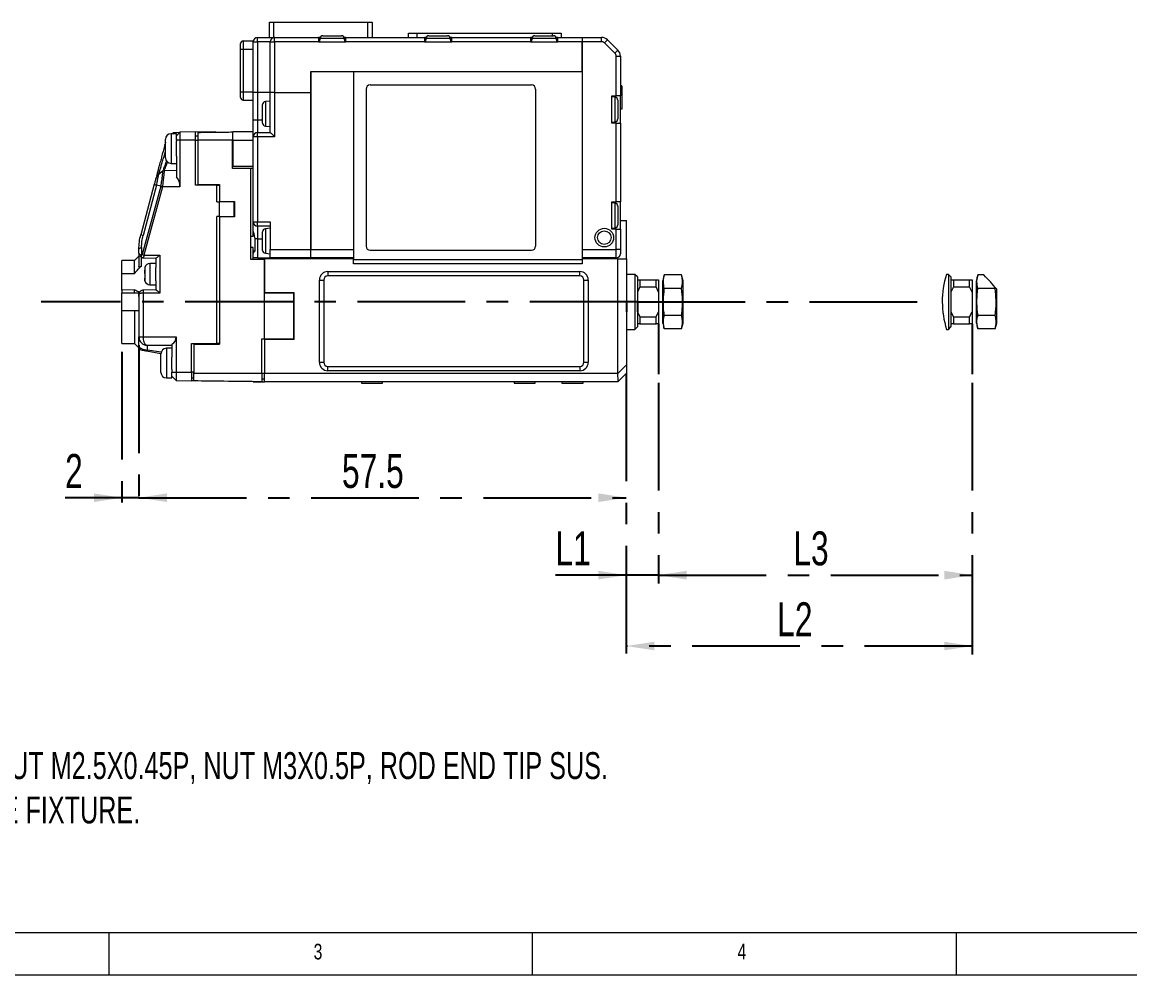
# Model space of a CAD drawing. Header units: millimetres. Extents: x 5 to 415, y 5 to 292.
# Drawn here: x 99.8 to 230.4, y 5 to 117.3 of the extents above; entities that cross this region are included whole.
import ezdxf

# ---------------------------------------------------------------- set-up
doc = ezdxf.new("R2010")
doc.units = ezdxf.units.MM
doc.linetypes.add('CENTERX2', pattern=[20.32, 12.7, -2.54, 2.54, -2.54])
doc.layers.add('CENTER_LINE', color=7, linetype='CENTERX2')
doc.layers.add('DIMENSION', color=7, linetype='Continuous')
doc.styles.add('SLDTEXTSTYLE0', font='TXT', dxfattribs={"width": 0.7})
doc.styles.add('SLDTEXTSTYLE1', font='TXT', dxfattribs={"width": 0.75})
doc.dimstyles.new('SLDDIMSTYLE0', dxfattribs={"dimtxt": 4, "dimasz": 3.302, "dimexe": 0, "dimexo": 0.0625, "dimgap": 1, "dimtad": 1, "dimrnd": 1e-09, "dimzin": 12, "dimdsep": 46, "dimtxsty": 'SLDTEXTSTYLE0', "dimsah": 1, "dimcen": 0.09, "dimadec": 0, "dimazin": 3, "dimtfac": 1, "dimtofl": 0, "dimtmove": 0, "dimatfit": 3, "dimfxl": 1, "dimfrac": 2, "dimtolj": 1, "dimtzin": 12, "dimarcsym": 0})
doc.dimstyles.new('SLDDIMSTYLE2', dxfattribs={"dimtxt": 4, "dimasz": 3.302, "dimexe": 0, "dimexo": 0.0625, "dimgap": 1, "dimtad": 1, "dimrnd": 1e-09, "dimzin": 12, "dimdsep": 46, "dimtxsty": 'SLDTEXTSTYLE0', "dimsah": 1, "dimcen": 0.09, "dimadec": 0, "dimazin": 3, "dimtfac": 1, "dimtmove": 0, "dimatfit": 0, "dimfxl": 1, "dimfrac": 2, "dimtolj": 1, "dimtzin": 12, "dimarcsym": 0})

# ---------------------------------------------------------------- blocks, each defined once
blk = doc.blocks.new('SW_NOTE_0_1')
at = {"layer": 'CENTER_LINE', "color": 0, "char_height": 3.175, "attachment_point": 1, "style": 'SLDTEXTSTYLE0'}
for s, insert in [('NOTE#2:', (0, 4.09)), ('1. ACCESSORY PART : SCREW M2.5X0.45P, HINGE, NUT M2.5X0.45P, NUT M3X0.5P, ROD END TIP SUS.', (0, -1.14)), ('2. ACCESSORY IS THE PARTS TO CONNECTE TO THE FIXTURE.', (0, -6.37)), ('3. UNSPECIFIED TOLERANCES ARE +/-0.2MM.', (0, -11.61))]:
    blk.add_mtext(s, dxfattribs=dict(at, insert=insert))
blk = doc.blocks.new('_D_22')
at = {"layer": 'CENTER_LINE'}
for p, q in [((174.85, 74.8), (174.85, 51.12)), ((211.85, 74.8), (211.85, 51.12)), ((174.85, 52.12), (211.85, 52.12))]:
    blk.add_line(p, q, dxfattribs=at)
for points in [[(174.85, 52.12), (178.16, 51.61), (178.16, 52.63)], [(211.85, 52.12), (208.55, 52.63), (208.55, 51.61)]]:
    blk.add_solid(points, dxfattribs=at)
at = {"layer": 'CENTER_LINE', "insert": (190.75, 57.28), "char_height": 4, "attachment_point": 1, "style": 'SLDTEXTSTYLE0'}
blk.add_mtext('L3', dxfattribs=at)
blk = doc.blocks.new('_D_23')
at = {"layer": 'CENTER_LINE'}
for p, q in [((171.05, 75.9), (171.05, 51.12)), ((174.85, 74.8), (174.85, 51.12)), ((171.05, 52.12), (162.69, 52.12)), ((174.85, 52.12), (171.05, 52.12)), ((174.85, 52.12), (181.2, 52.12))]:
    blk.add_line(p, q, dxfattribs=at)
for points in [[(171.05, 52.12), (167.75, 52.63), (167.75, 51.61)], [(174.85, 52.12), (178.16, 51.61), (178.16, 52.63)]]:
    blk.add_solid(points, dxfattribs=at)
at = {"layer": 'CENTER_LINE', "insert": (162.69, 57.28), "char_height": 4, "attachment_point": 1, "style": 'SLDTEXTSTYLE0'}
blk.add_mtext('L1', dxfattribs=at)
blk = doc.blocks.new('_D_24')
at = {"layer": 'CENTER_LINE'}
for p, q in [((171.05, 75.9), (171.05, 42.76)), ((211.85, 74.8), (211.85, 42.76)), ((211.85, 43.76), (171.05, 43.76))]:
    blk.add_line(p, q, dxfattribs=at)
for points in [[(171.05, 43.76), (174.36, 43.26), (174.36, 44.27)], [(211.85, 43.76), (208.55, 44.27), (208.55, 43.26)]]:
    blk.add_solid(points, dxfattribs=at)
at = {"layer": 'CENTER_LINE', "insert": (188.85, 48.92), "char_height": 4, "attachment_point": 1, "style": 'SLDTEXTSTYLE0'}
blk.add_mtext('L2', dxfattribs=at)
blk = doc.blocks.new('_D_25')
at = {"layer": 'CENTER_LINE'}
for p, q in [((111.55, 78.45), (111.55, 60.25)), ((113.55, 79.22), (113.55, 60.25)), ((111.55, 61.25), (104.85, 61.25)), ((113.55, 61.25), (111.55, 61.25)), ((113.55, 61.25), (119.9, 61.25))]:
    blk.add_line(p, q, dxfattribs=at)
for points in [[(111.55, 61.25), (108.25, 61.76), (108.25, 60.74)], [(113.55, 61.25), (116.86, 60.74), (116.86, 61.76)]]:
    blk.add_solid(points, dxfattribs=at)
at = {"layer": 'CENTER_LINE', "insert": (104.85, 66.4), "char_height": 4, "attachment_point": 1, "style": 'SLDTEXTSTYLE0'}
blk.add_mtext('2', dxfattribs=at)
blk = doc.blocks.new('_D_26')
at = {"layer": 'CENTER_LINE'}
for p, q in [((113.55, 79.22), (113.55, 60.25)), ((171.05, 75.9), (171.05, 60.25)), ((113.55, 61.25), (171.05, 61.25))]:
    blk.add_line(p, q, dxfattribs=at)
for points in [[(113.55, 61.25), (116.86, 60.74), (116.86, 61.76)], [(171.05, 61.25), (167.75, 61.76), (167.75, 60.74)]]:
    blk.add_solid(points, dxfattribs=at)
at = {"layer": 'CENTER_LINE', "insert": (137.51, 66.4), "char_height": 4, "attachment_point": 1, "style": 'SLDTEXTSTYLE0'}
blk.add_mtext('57.5', dxfattribs=at)

msp = doc.modelspace()

# ---------------------------------------------------------------- linework, layer by layer
at = {"color": 7, "linetype": 'Continuous', "lineweight": 18}
for p, q in [((128.954, 115.515), (128.954, 117.315)), ((128.954, 117.315), (129.454, 117.315)), ((129.454, 117.315), (129.454, 115.515)), ((129.454, 117.315), (140.554, 117.315)), ((140.554, 115.515), (140.554, 117.315)), ((140.554, 117.315), (141.054, 117.315)), ((141.054, 117.315), (141.054, 115.515)), ((125.854, 115.115), (125.854, 114.115)), ((125.854, 115.115), (127.054, 115.115)), ((127.054, 115.015), (127.054, 115.115)), ((127.054, 115.015), (127.554, 115.015)), ((127.054, 109.015), (127.054, 115.015)), ((127.554, 115.015), (127.554, 115.515)), ((127.554, 115.515), (129.554, 115.515)), ((129.054, 115.015), (127.554, 115.015)), ((127.554, 115.015), (127.554, 109.015)), ((129.054, 115.015), (129.554, 115.015)), ((129.054, 109.015), (129.054, 115.015)), ((129.554, 115.015), (129.554, 115.515)), ((129.554, 115.515), (134.754, 115.515)), ((129.554, 115.015), (129.554, 109.015)), ((134.754, 115.015), (129.554, 115.015)), ((134.754, 115.515), (134.754, 115.015)), ((134.937, 115.515), (134.754, 115.515)), ((134.754, 115.015), (137.954, 115.015)), ((134.904, 115.395), (134.871, 115.015)), ((135.253, 115.715), (136.956, 115.715)), ((136.956, 115.715), (137.454, 115.715)), ((137.954, 115.515), (137.77, 115.515)), ((137.836, 115.015), (137.803, 115.395)), ((137.954, 115.015), (137.954, 115.515)), ((137.954, 115.515), (147.254, 115.515)), ((147.254, 115.015), (137.954, 115.015)), ((145.354, 115.515), (145.354, 116.015)), ((145.354, 116.015), (146.354, 116.015)), ((146.354, 116.015), (146.354, 115.515)), ((146.354, 116.015), (162.354, 116.015)), ((147.254, 115.515), (147.254, 115.015)), ((147.437, 115.515), (147.254, 115.515)), ((147.254, 115.015), (150.454, 115.015)), ((147.404, 115.395), (147.371, 115.015)), ((147.753, 115.715), (149.456, 115.715)), ((149.456, 115.715), (149.954, 115.715)), ((150.454, 115.515), (150.27, 115.515)), ((150.336, 115.015), (150.303, 115.395)), ((150.454, 115.015), (150.454, 115.515)), ((150.454, 115.515), (159.754, 115.515)), ((159.754, 115.015), (150.454, 115.015)), ((159.754, 115.515), (159.754, 115.015)), ((159.937, 115.515), (159.754, 115.515)), ((159.754, 115.015), (162.954, 115.015)), ((159.904, 115.395), (159.871, 115.015)), ((160.253, 115.715), (161.956, 115.715)), ((161.956, 115.715), (162.454, 115.715)), ((162.354, 116.015), (163.354, 116.015)), ((162.954, 115.515), (162.77, 115.515)), ((162.836, 115.015), (162.803, 115.395)), ((162.954, 115.015), (162.954, 115.515)), ((162.954, 115.515), (165.854, 115.515)), ((165.854, 115.015), (162.954, 115.015)), ((163.354, 116.015), (163.354, 115.515)), ((165.854, 115.515), (165.854, 115.015)), ((165.854, 115.515), (168.139, 115.515)), ((165.854, 111.515), (165.854, 115.015)), ((165.854, 115.015), (165.854, 90.515)), ((168.139, 115.015), (165.854, 115.015)), ((168.139, 115.015), (168.139, 115.515)), ((168.493, 114.868), (168.847, 115.222)), ((168.847, 115.222), (168.811, 115.258)), ((168.847, 115.222), (170.061, 114.008)), ((125.554, 114.115), (125.554, 114.815)), ((125.554, 114.115), (125.854, 114.115)), ((125.554, 109.115), (125.554, 114.115)), ((125.854, 114.115), (127.054, 114.115)), ((125.854, 114.115), (125.854, 109.115)), ((169.707, 113.654), (168.493, 114.868)), ((169.707, 113.654), (170.061, 114.008)), ((169.854, 108.615), (169.854, 113.301)), ((169.854, 113.301), (170.354, 113.301)), ((170.354, 113.301), (170.354, 108.615)), ((133.854, 111.515), (165.854, 111.515)), ((133.854, 109.015), (133.854, 111.515)), ((133.854, 111.515), (138.854, 111.515)), ((133.854, 111.515), (133.854, 90.515)), ((138.854, 111.515), (138.854, 90.515)), ((138.854, 111.515), (138.854, 89.315)), ((138.854, 111.515), (165.854, 111.515)), ((165.854, 111.515), (165.854, 89.315)), ((140.854, 109.915), (159.854, 109.915)), ((170.504, 109.815), (170.354, 109.815)), ((170.504, 109.815), (170.504, 107.065)), ((125.554, 109.115), (125.854, 109.115)), ((125.554, 108.415), (125.554, 109.115)), ((125.854, 109.115), (127.054, 109.115)), ((125.854, 109.115), (125.854, 108.115)), ((127.554, 109.015), (127.054, 109.015)), ((127.054, 105.815), (127.054, 109.015)), ((129.054, 109.015), (127.554, 109.015)), ((127.554, 109.015), (127.554, 105.815)), ((129.554, 109.015), (129.054, 109.015)), ((129.054, 104.315), (129.054, 109.015)), ((129.554, 109.015), (133.854, 109.015)), ((129.554, 109.015), (129.554, 103.815)), ((133.854, 90.515), (133.854, 109.015)), ((140.354, 109.415), (140.354, 90.915)), ((160.354, 109.415), (160.354, 90.915)), ((169.354, 108.615), (169.854, 108.615)), ((169.354, 105.415), (169.354, 108.615)), ((169.734, 108.464), (169.354, 108.497)), ((170.354, 108.615), (169.854, 108.615)), ((170.354, 105.415), (170.354, 108.615)), ((125.854, 108.115), (127.054, 108.115)), ((128.154, 107.09), (128.154, 107.615)), ((129.054, 108.015), (128.473, 107.964)), ((170.054, 108.115), (170.054, 106.593)), ((128.154, 105.414), (128.154, 107.09)), ((170.054, 106.593), (170.054, 105.914)), ((170.504, 107.065), (170.354, 107.065)), ((127.054, 105.815), (127.554, 105.815)), ((127.054, 103.815), (127.054, 105.815)), ((127.554, 105.815), (127.554, 104.315)), ((128.473, 105.066), (129.054, 105.015)), ((169.354, 105.532), (169.734, 105.566)), ((169.854, 105.415), (169.354, 105.415)), ((169.854, 96.115), (169.854, 105.415)), ((169.854, 105.415), (170.354, 105.415)), ((170.354, 105.415), (170.354, 96.115)), ((116.704, 101.317), (116.704, 103.517)), ((118.004, 104.167), (117.354, 104.167)), ((117.603, 104.263), (117.479, 104.167)), ((117.479, 104.167), (117.604, 104.263)), ((117.603, 104.262), (117.479, 104.167)), ((117.781, 104.325), (118.404, 104.336)), ((118.404, 104.336), (118.004, 103.929)), ((118.004, 103.942), (118.004, 104.167)), ((118.004, 103.417), (118.004, 103.929)), ((118.404, 103.417), (118.004, 103.417)), ((118.004, 103.417), (118.004, 103.298)), ((118.004, 101.535), (118.004, 103.298)), ((120.254, 104.368), (118.404, 104.336)), ((118.404, 104.336), (118.404, 103.417)), ((118.404, 103.417), (118.404, 97.917)), ((120.254, 103.417), (118.404, 103.417)), ((120.254, 104.368), (122.554, 104.408)), ((120.254, 103.417), (120.254, 104.368)), ((120.554, 103.873), (120.254, 103.873)), ((120.254, 98.115), (120.254, 103.417)), ((120.254, 103.417), (120.554, 103.417)), ((120.554, 98.165), (120.554, 103.417)), ((122.554, 104.408), (122.554, 104.346)), ((124.604, 104.371), (124.654, 104.372)), ((124.654, 103.417), (124.604, 103.417)), ((124.604, 100.069), (124.604, 103.417)), ((124.654, 103.415), (124.654, 104.415)), ((124.654, 104.415), (127.054, 104.415)), ((124.654, 103.415), (127.054, 103.415)), ((124.654, 103.415), (124.654, 100.315)), ((127.554, 103.815), (127.054, 103.815)), ((127.054, 93.765), (127.054, 103.815)), ((127.554, 104.315), (129.054, 104.315)), ((127.554, 103.815), (127.554, 104.315)), ((129.554, 103.815), (127.554, 103.815)), ((127.554, 103.815), (127.554, 93.765)), ((117.354, 100.667), (118.004, 100.667)), ((118.004, 101.535), (118.004, 99.087)), ((124.604, 101.417), (124.654, 101.417)), ((115.902, 99.382), (115.781, 99.253)), ((115.781, 99.253), (115.902, 99.382)), ((115.892, 99.334), (115.902, 99.382)), ((116.37, 99.741), (115.902, 99.382)), ((118.004, 99.829), (116.547, 99.803)), ((126.754, 100.069), (124.604, 100.069)), ((127.054, 100.315), (124.654, 100.315)), ((126.754, 89.317), (126.754, 100.069)), ((127.054, 100.069), (126.754, 100.069)), ((115.372, 98.201), (113.779, 92.256)), ((115.648, 98.1), (114.062, 92.18)), ((115.545, 98.848), (115.541, 98.835)), ((115.545, 98.848), (115.624, 99.024)), ((115.561, 98.901), (115.548, 98.855)), ((115.561, 98.901), (115.549, 98.849)), ((115.566, 98.876), (115.571, 98.875)), ((115.646, 99.071), (115.585, 98.937)), ((116.132, 97.971), (115.648, 98.1)), ((122.754, 98.115), (120.254, 98.115)), ((120.554, 98.165), (120.554, 98.115)), ((120.554, 98.165), (123.054, 98.165)), ((120.654, 98.165), (120.654, 98.115)), ((122.754, 96.145), (122.754, 98.115)), ((122.754, 98.115), (123.054, 98.115)), ((123.054, 98.165), (123.054, 96.165)), ((116.132, 97.971), (113.935, 89.917)), ((116.333, 97.917), (114.135, 89.862)), ((118.404, 97.917), (116.333, 97.917)), ((122.754, 96.145), (123.054, 96.145)), ((123.054, 96.165), (123.054, 96.145)), ((123.054, 96.165), (124.854, 96.165)), ((123.054, 94.404), (123.054, 96.145)), ((124.804, 96.145), (123.054, 96.145)), ((124.804, 94.404), (124.804, 96.145)), ((124.854, 96.165), (124.854, 94.384)), ((169.354, 96.115), (169.854, 96.115)), ((169.354, 92.915), (169.354, 96.115)), ((169.734, 95.964), (169.354, 95.997)), ((170.354, 96.115), (169.854, 96.115)), ((170.054, 95.615), (170.054, 94.093)), ((170.354, 92.915), (170.354, 96.115)), ((123.054, 94.404), (122.754, 94.404)), ((122.754, 79.417), (122.754, 94.404)), ((123.054, 94.404), (124.804, 94.404)), ((123.054, 94.404), (123.054, 94.384)), ((123.054, 94.384), (123.054, 79.367)), ((124.854, 94.384), (123.054, 94.384)), ((170.054, 94.093), (170.054, 93.414)), ((127.054, 93.765), (127.554, 93.765)), ((127.054, 93.271), (127.054, 93.765)), ((127.054, 92.066), (127.054, 93.271)), ((127.554, 93.765), (129.054, 93.765)), ((127.554, 93.265), (127.554, 93.765)), ((129.054, 93.265), (127.554, 93.265)), ((127.554, 93.265), (127.554, 91.765)), ((129.054, 93.015), (128.473, 92.964)), ((129.054, 93.765), (129.054, 90.515)), ((169.354, 93.032), (169.734, 93.066)), ((169.854, 92.915), (169.354, 92.915)), ((169.854, 90.515), (169.854, 92.915)), ((169.854, 92.915), (170.354, 92.915)), ((170.354, 93.915), (171.054, 93.915)), ((170.354, 92.915), (170.354, 90.515)), ((171.054, 89.415), (171.054, 93.915)), ((114.062, 92.18), (113.779, 92.256)), ((126.754, 92.066), (127.054, 92.066)), ((127.121, 92.473), (127.054, 92.473)), ((127.554, 91.765), (127.254, 91.765)), ((127.254, 90.356), (127.254, 91.765)), ((127.554, 91.765), (127.554, 89.515)), ((128.154, 92.09), (128.154, 92.615)), ((128.154, 90.414), (128.154, 92.09)), ((113.554, 90.024), (113.554, 90.548)), ((113.871, 90.731), (113.871, 89.874)), ((127.054, 90.767), (126.754, 90.767)), ((127.054, 89.317), (127.054, 90.767)), ((127.054, 90.356), (127.254, 90.356)), ((129.054, 90.515), (133.854, 90.515)), ((129.054, 89.515), (129.054, 90.515)), ((133.854, 90.515), (138.854, 90.515)), ((133.854, 89.515), (133.854, 90.515)), ((140.854, 90.415), (159.854, 90.415)), ((165.854, 90.515), (169.854, 90.515)), ((170.354, 90.515), (169.854, 90.515)), ((169.854, 89.515), (169.854, 90.515)), ((170.354, 90.515), (170.354, 90.015)), ((113.054, 89.223), (111.554, 89.223)), ((111.554, 87.697), (111.554, 89.223)), ((113.554, 89.733), (113.054, 89.223)), ((113.054, 87.669), (113.054, 89.223)), ((113.871, 89.874), (113.854, 89.877)), ((114.005, 89.528), (114.079, 89.525)), ((114.054, 89.519), (115.571, 89.492)), ((114.135, 89.862), (116.045, 89.862)), ((115.554, 88.865), (114.854, 88.865)), ((115.554, 89.493), (115.554, 88.393)), ((116.045, 89.862), (116.045, 85.372)), ((128.354, 89.317), (126.754, 89.317)), ((127.554, 89.515), (127.054, 89.515)), ((127.554, 89.515), (129.054, 89.515)), ((128.354, 89.415), (128.354, 85.415)), ((138.854, 89.415), (128.354, 89.415)), ((128.354, 85.367), (128.354, 89.317)), ((128.473, 90.066), (129.054, 90.015)), ((133.854, 89.515), (129.054, 89.515)), ((138.854, 89.515), (133.854, 89.515)), ((133.854, 89.465), (133.854, 89.515)), ((138.854, 89.465), (133.854, 89.465)), ((138.854, 89.315), (165.854, 89.315)), ((138.854, 88.815), (138.854, 89.315)), ((169.854, 89.515), (165.854, 89.515)), ((165.854, 89.515), (165.854, 89.515)), ((170.054, 89.415), (165.854, 89.415)), ((165.854, 89.315), (165.854, 88.815)), ((170.054, 75.915), (170.054, 89.415)), ((170.054, 89.415), (171.054, 89.415)), ((171.054, 89.415), (171.054, 76.905)), ((111.554, 85.706), (111.554, 87.697)), ((111.554, 87.697), (113.054, 87.669)), ((114.27, 88.405), (114.254, 88.263)), ((114.254, 88.263), (114.254, 88.056)), ((114.254, 88.056), (114.262, 88.09)), ((114.254, 87.947), (114.254, 88.056)), ((114.254, 87.788), (114.254, 87.947)), ((114.254, 87.679), (114.254, 87.788)), ((114.262, 87.584), (114.254, 87.55)), ((114.254, 87.55), (114.254, 87.125)), ((115.554, 88.012), (115.554, 88.393)), ((115.554, 86.836), (115.554, 88.012)), ((135.854, 87.915), (165.554, 87.915)), ((135.854, 87.915), (135.854, 87.415)), ((165.854, 88.815), (138.854, 88.815)), ((165.554, 87.415), (165.554, 87.915)), ((172.054, 87.575), (171.054, 87.575)), ((172.354, 87.275), (172.054, 87.575)), ((172.054, 87.575), (172.054, 87.127)), ((209.038, 87.575), (208.818, 87.575)), ((209.338, 87.275), (209.038, 87.575)), ((209.038, 87.575), (209.038, 87.127)), ((114.254, 87.125), (114.27, 86.983)), ((114.254, 86.966), (114.254, 87.125)), ((114.27, 86.824), (114.254, 86.966)), ((114.27, 86.983), (114.27, 86.824)), ((114.854, 86.365), (115.554, 86.365)), ((115.554, 86.836), (115.554, 85.741)), ((134.854, 77.215), (134.854, 86.915)), ((134.854, 86.915), (135.354, 86.915)), ((135.354, 86.915), (135.354, 77.215)), ((165.554, 87.415), (135.854, 87.415)), ((166.054, 86.915), (166.554, 86.915)), ((166.054, 77.215), (166.054, 86.915)), ((166.554, 86.915), (166.554, 77.215)), ((172.054, 87.127), (172.054, 81.095)), ((172.354, 87.275), (172.354, 86.869)), ((172.354, 86.935), (172.654, 86.935)), ((172.354, 86.869), (172.354, 81.395)), ((172.654, 86.935), (172.654, 86.113)), ((172.654, 86.935), (174.554, 86.935)), ((174.554, 86.113), (174.554, 86.935)), ((174.554, 86.935), (174.854, 86.935)), ((174.854, 86.935), (174.854, 85.502)), ((175.535, 87.51), (175.354, 86.835)), ((175.354, 84.335), (175.354, 86.835)), ((177.573, 87.51), (175.535, 87.51)), ((177.754, 86.835), (177.573, 87.51)), ((177.754, 84.335), (177.754, 86.835)), ((209.038, 87.127), (209.038, 81.095)), ((209.338, 87.275), (209.338, 86.869)), ((209.338, 86.935), (209.638, 86.935)), ((209.338, 86.869), (209.338, 81.395)), ((209.638, 86.935), (209.638, 86.113)), ((209.638, 86.935), (211.538, 86.935)), ((211.538, 86.113), (211.538, 86.935)), ((211.538, 86.935), (211.838, 86.935)), ((211.838, 86.935), (211.838, 85.502)), ((212.519, 87.51), (212.338, 86.835)), ((212.338, 84.335), (212.338, 86.835)), ((213.211, 87.51), (212.519, 87.51)), ((113.054, 85.742), (111.554, 85.706)), ((111.554, 85.706), (111.554, 85.385)), ((111.554, 85.385), (113.054, 85.385)), ((111.554, 83.285), (111.554, 85.385)), ((113.054, 85.385), (113.054, 85.742)), ((113.054, 85.385), (113.606, 85.385)), ((113.554, 84.96), (113.554, 85.385)), ((113.554, 85.132), (113.554, 80.217)), ((113.563, 85.169), (113.561, 85.089)), ((115.569, 85.741), (114.041, 85.715)), ((114.045, 85.372), (114.045, 80.217)), ((116.045, 85.372), (114.045, 85.372)), ((131.854, 85.415), (128.354, 85.415)), ((128.354, 79.967), (128.354, 85.367)), ((131.804, 85.367), (128.354, 85.367)), ((131.804, 85.367), (131.804, 79.967)), ((131.854, 85.367), (131.804, 85.367)), ((131.854, 79.915), (131.854, 85.415)), ((172.654, 86.113), (172.354, 85.502)), ((172.654, 86.113), (174.554, 86.113)), ((174.854, 85.502), (174.554, 86.113)), ((174.854, 85.502), (174.854, 83.167)), ((177.573, 85.922), (175.535, 85.922)), ((209.638, 86.113), (209.338, 85.502)), ((209.638, 86.113), (211.538, 86.113)), ((211.838, 85.502), (211.538, 86.113)), ((211.838, 85.502), (211.838, 83.167)), ((214.557, 85.922), (212.519, 85.922)), ((214.557, 85.922), (214.573, 86.032)), ((214.738, 84.335), (214.738, 85.831)), ((175.354, 81.835), (175.354, 84.335)), ((177.754, 81.835), (177.754, 84.335)), ((212.338, 81.835), (212.338, 84.335)), ((214.738, 81.835), (214.738, 84.335)), ((111.554, 79.446), (111.554, 83.285)), ((113.054, 83.285), (111.554, 83.285)), ((113.054, 83.285), (113.054, 79.446)), ((113.554, 83.285), (113.054, 83.285)), ((172.354, 83.167), (172.654, 82.556)), ((172.654, 82.556), (174.554, 82.556)), ((172.654, 82.556), (172.654, 81.735)), ((174.554, 82.556), (174.854, 83.167)), ((174.554, 81.735), (174.554, 82.556)), ((174.854, 83.167), (174.854, 81.735)), ((177.573, 82.747), (175.535, 82.747)), ((209.338, 83.167), (209.638, 82.556)), ((209.638, 82.556), (211.538, 82.556)), ((209.638, 82.556), (209.638, 81.735)), ((211.538, 82.556), (211.838, 83.167)), ((211.538, 81.735), (211.538, 82.556)), ((211.838, 83.167), (211.838, 81.735)), ((214.557, 82.747), (212.519, 82.747)), ((171.054, 81.095), (172.054, 81.095)), ((172.054, 81.095), (172.354, 81.395)), ((172.654, 81.735), (172.354, 81.735)), ((172.654, 81.735), (174.554, 81.735)), ((174.854, 81.735), (174.554, 81.735)), ((175.354, 81.835), (175.535, 81.159)), ((177.573, 81.159), (175.535, 81.159)), ((177.573, 81.159), (177.754, 81.835)), ((208.834, 81.095), (209.038, 81.095)), ((209.038, 81.095), (209.338, 81.395)), ((209.638, 81.735), (209.338, 81.735)), ((209.638, 81.735), (211.538, 81.735)), ((211.838, 81.735), (211.538, 81.735)), ((212.338, 81.835), (212.519, 81.159)), ((214.557, 81.159), (212.519, 81.159)), ((214.557, 81.159), (214.738, 81.835)), ((113.554, 80.217), (114.045, 80.217)), ((113.554, 79.127), (113.554, 80.217)), ((114.045, 80.217), (117.954, 80.217)), ((117.954, 80.217), (117.954, 76.071)), ((128.054, 79.967), (128.354, 79.967)), ((128.054, 75.917), (128.054, 79.967)), ((128.354, 79.967), (131.804, 79.967)), ((128.354, 79.915), (128.354, 79.967)), ((131.854, 79.915), (128.354, 79.915)), ((128.354, 79.915), (128.354, 75.915)), ((131.854, 79.967), (131.804, 79.967)), ((111.554, 79.446), (113.054, 79.446)), ((113.054, 79.446), (113.636, 78.852)), ((116.155, 78.197), (114.456, 78.536)), ((114.554, 79.217), (117.454, 79.217)), ((114.554, 78.659), (114.554, 79.217)), ((117.454, 78.865), (116.804, 78.865)), ((117.454, 79.351), (117.454, 77.818)), ((119.754, 79.417), (122.754, 79.417)), ((119.754, 76.039), (119.754, 79.417)), ((120.054, 79.367), (120.054, 79.417)), ((120.054, 79.367), (123.054, 79.367)), ((120.054, 79.367), (120.054, 75.917)), ((123.054, 79.417), (122.754, 79.417)), ((116.154, 76.876), (116.154, 78.215)), ((117.454, 76.735), (117.454, 77.818)), ((134.854, 77.215), (135.354, 77.215)), ((166.054, 77.215), (166.554, 77.215)), ((116.154, 76.015), (116.154, 76.876)), ((117.454, 76.411), (117.454, 76.735)), ((117.454, 76.411), (117.454, 76.071)), ((117.454, 75.365), (117.454, 76.071)), ((117.454, 76.071), (117.954, 76.071)), ((117.954, 76.071), (119.754, 76.039)), ((119.754, 76.039), (119.754, 75.04)), ((120.054, 76.034), (119.754, 76.034)), ((128.054, 75.917), (128.354, 75.917)), ((128.354, 75.915), (170.054, 75.915)), ((128.354, 74.915), (128.354, 75.915)), ((135.854, 76.715), (165.554, 76.715)), ((135.854, 76.215), (135.854, 76.715)), ((165.554, 76.215), (135.854, 76.215)), ((165.554, 76.715), (165.554, 76.215)), ((170.054, 75.905), (171.054, 76.905)), ((171.054, 75.915), (170.054, 74.915)), ((171.054, 76.905), (171.054, 75.915)), ((116.804, 75.365), (117.454, 75.365)), ((117.454, 75.58), (117.957, 75.068)), ((117.454, 75.58), (117.957, 75.068)), ((117.466, 75.567), (117.454, 75.58)), ((117.954, 75.071), (119.754, 75.04)), ((120.054, 75.334), (119.754, 75.334)), ((120.054, 75.034), (119.754, 75.04)), ((127.054, 74.915), (128.354, 74.915)), ((128.354, 75.217), (128.054, 75.217)), ((170.054, 74.915), (128.354, 74.915)), ((139.804, 74.915), (139.804, 74.765)), ((139.804, 74.765), (142.304, 74.765)), ((142.304, 74.765), (142.304, 74.915)), ((157.804, 74.915), (157.804, 74.765)), ((157.804, 74.765), (160.304, 74.765)), ((160.304, 74.765), (160.304, 74.915)), ((163.454, 74.915), (163.454, 74.765)), ((163.454, 74.765), (165.954, 74.765)), ((165.954, 74.765), (165.954, 74.915)), ((170.054, 74.915), (170.054, 74.915)), ((10, 10), (410.25, 10)), ((110, 10), (110, 5)), ((160, 5), (160, 10)), ((210, 5), (210, 10)), ((5, 5), (415, 5))]:
    msp.add_line(p, q, dxfattribs=at)
at = {"color": 8, "linetype": 'Continuous', "lineweight": 18}
for p, q in [((137.146, 115.395), (134.904, 115.395)), ((137.803, 115.395), (137.146, 115.395)), ((149.646, 115.395), (147.404, 115.395)), ((150.303, 115.395), (149.646, 115.395)), ((162.146, 115.395), (159.904, 115.395)), ((162.803, 115.395), (162.146, 115.395)), ((162.354, 115.715), (162.354, 116.015)), ((169.734, 106.46), (169.734, 108.464)), ((128.473, 107.964), (128.473, 107.272)), ((128.473, 107.272), (128.473, 105.066)), ((169.734, 105.566), (169.734, 106.46)), ((127.554, 105.815), (128.154, 105.815)), ((117.354, 104.167), (117.354, 100.667)), ((169.734, 93.96), (169.734, 95.964)), ((124.854, 95.238), (124.804, 95.238)), ((124.804, 94.899), (124.854, 94.899)), ((128.473, 92.964), (128.473, 92.272)), ((169.734, 93.066), (169.734, 93.96)), ((127.554, 91.765), (128.154, 91.765)), ((128.473, 92.272), (128.473, 90.066)), ((114.854, 88.865), (114.854, 88.012)), ((114.854, 88.012), (114.854, 86.365)), ((113.563, 85.188), (113.554, 85.132)), ((116.185, 78.396), (114.554, 78.659)), ((116.804, 78.865), (116.804, 76.735)), ((116.804, 76.735), (116.804, 75.365))]:
    msp.add_line(p, q, dxfattribs=at)
at = {"color": 7, "linetype": 'Continuous', "lineweight": 18, "flags": 128}
for points in [[(113.554, 90.548), (113.559, 90.574), (113.575, 90.599), (113.6, 90.624), (113.636, 90.648), (113.682, 90.671), (113.736, 90.692), (113.8, 90.712), (113.871, 90.731)], [(114.554, 78.659), (114.54, 78.63), (114.527, 78.604), (114.514, 78.582), (114.501, 78.564), (114.489, 78.551), (114.477, 78.542), (114.466, 78.537), (114.456, 78.536)]]:
    msp.add_lwpolyline(points, dxfattribs=at)
at = {"color": 7, "linetype": 'Continuous', "lineweight": 18}
for radius in [1.1, 0.8]:
    msp.add_circle((168.454, 91.915), radius, dxfattribs=at)
for centre, radius, start, end in [((125.854, 114.815), 0.3, 90, 180), ((127.554, 115.015), 0.5, 90, 180), ((129.554, 115.015), 0.5, 90, 180), ((135.253, 115.365), 0.35, 90, 175), ((137.454, 115.365), 0.35, 5, 90), ((147.753, 115.365), 0.35, 90, 175), ((149.954, 115.365), 0.35, 5, 90), ((160.253, 115.365), 0.35, 90, 175), ((162.454, 115.365), 0.35, 5, 90), ((168.139, 114.515), 1, 45, 90), ((168.139, 114.515), 0.5, 45, 90), ((169.354, 113.301), 1, 0, 45), ((169.354, 113.301), 0.5, 0, 45), ((140.854, 109.415), 0.5, 90, 180), ((159.854, 109.415), 0.5, 0, 90), ((169.704, 108.115), 0.35, 0, 85), ((125.854, 108.415), 0.3, 180, 270), ((128.504, 107.615), 0.35, 95, 180), ((169.704, 105.914), 0.35, 275, 0), ((128.504, 105.414), 0.35, 180, 265), ((117.354, 103.517), 0.65, 90, 180), ((127.554, 103.815), 0.5, 90, 180), ((117.354, 101.317), 0.65, 180, 270), ((169.704, 95.615), 0.35, 0, 85), ((127.554, 93.765), 0.5, 180, 270), ((128.504, 92.615), 0.35, 95, 180), ((169.704, 93.414), 0.35, 275, 360), ((128.504, 90.414), 0.35, 180, 265), ((140.854, 90.915), 0.5, 180, 270), ((159.854, 90.915), 0.5, 270, 0), ((126.892, 136.648), 48.494, 254.50273, 254.74739), ((114.854, 88.265), 0.6, 90, 167.14802), ((169.854, 90.015), 0.5, 270, 0), ((135.854, 86.915), 1, 90, 180), ((165.554, 86.915), 1, 0, 90), ((218.91, 84.359), 10.592, 162.32617, 197.95052), ((114.854, 86.965), 0.6, 193.5835, 270), ((135.854, 86.915), 0.5, 90, 180), ((165.554, 86.915), 0.5, 0, 90), ((198.838, 72.904), 20.492, 39.11153, 45.46174), ((116.954, 80.217), 1, 300.00504, 360), ((114.054, 79.127), 0.5, 180, 258.69007), ((116.804, 78.215), 0.65, 90, 180), ((135.854, 77.215), 1, 180, 270), ((135.854, 77.215), 0.5, 180, 270), ((165.554, 77.215), 1, 270, 0), ((165.554, 77.215), 0.5, 270, 0), ((116.804, 76.015), 0.65, 180, 270), ((171.054, 75.915), 1, 180, 180.573)]:
    msp.add_arc(centre, radius, start, end, dxfattribs=at)
msp.add_ellipse((116.55, 97.917), major_axis=(0, 1.886), ratio=0.9828419, start_param=4.712389, end_param=5.3816768, dxfattribs=at)
at = {"color": 8, "linetype": 'Continuous', "lineweight": 18}
for points, knots in [([(117.604, 104.263), (117.603, 104.258), (117.602, 104.251), (117.595, 104.191), (117.593, 104.167)], [0, 0, 0, 0, 0.606351, 1, 1, 1, 1]), ([(117.767, 104.167), (117.768, 104.183), (117.78, 104.311), (117.781, 104.318), (117.781, 104.325)], [0, 0, 0, 0, 0.1250824, 1, 1, 1, 1]), ([(115.902, 99.382), (115.906, 99.395), (115.914, 99.422), (115.976, 99.634), (116.072, 99.959), (116.2, 100.393), (116.353, 100.913), (116.523, 101.487), (116.645, 101.895), (116.704, 102.095)], [0, 0, 0, 0, 0.143144, 0.287166, 0.4309864, 0.5749572, 0.7186365, 0.8624939, 1, 1, 1, 1]), ([(116.817, 100.974), (116.788, 100.894), (116.742, 100.768), (116.686, 100.615), (116.641, 100.491), (116.597, 100.37), (116.538, 100.207), (116.473, 100.026), (116.413, 99.864), (116.378, 99.76), (116.372, 99.748), (116.37, 99.741)], [0, 0, 0, 0, 0.106881, 0.16860798, 0.23373495, 0.30227017, 0.37417701, 0.53203112, 0.68908465, 0.84519896, 1, 1, 1, 1]), ([(116.547, 99.803), (116.552, 99.815), (116.562, 99.837), (116.627, 100.011), (116.731, 100.277), (116.839, 100.556), (116.919, 100.762), (116.943, 100.823)], [0, 0, 0, 0, 0.2286888, 0.4502719, 0.6701427, 0.9018299, 1, 1, 1, 1]), ([(115.648, 98.1), (115.682, 98.27), (115.747, 98.605), (115.819, 98.968), (115.862, 99.18), (115.886, 99.305), (115.89, 99.325), (115.892, 99.334)], [0, 0, 0, 0, 0.293873, 0.5768833, 0.7326244, 0.8792892, 1, 1, 1, 1]), ([(113.854, 89.877), (113.847, 89.856), (113.831, 89.812), (113.824, 89.743), (113.831, 89.674), (113.857, 89.615), (113.886, 89.578), (113.908, 89.569), (113.913, 89.567)], [0, 0, 0, 0, 0.1649476, 0.3469796, 0.5424941, 0.74552, 0.9485458, 1, 1, 1, 1]), ([(113.848, 88.566), (113.848, 88.767), (113.848, 89.169), (113.848, 89.522), (113.848, 89.6), (113.848, 89.618)], [0, 0, 0, 0, 0.4371348, 0.8742691, 1, 1, 1, 1]), ([(114.006, 89.53), (113.996, 89.533), (113.97, 89.541), (113.932, 89.572), (113.896, 89.621), (113.872, 89.682), (113.861, 89.748), (113.86, 89.813), (113.867, 89.854), (113.871, 89.874)], [0, 0, 0, 0, 0.0953465, 0.2544149, 0.4160819, 0.5754187, 0.7279019, 0.8701059, 1, 1, 1, 1]), ([(114.135, 89.862), (114.133, 89.82), (114.129, 89.753), (114.121, 89.672), (114.113, 89.617), (114.103, 89.57), (114.094, 89.54), (114.086, 89.521), (114.081, 89.522), (114.079, 89.523)], [0, 0, 0, 0, 0.2389337, 0.3736336, 0.5181858, 0.6413886, 0.8012522, 0.9167135, 1, 1, 1, 1])]:
    msp.add_open_spline(points, degree=3, knots=knots, dxfattribs=at)
at = {"color": 7, "linetype": 'Continuous', "lineweight": 18}
for points in [[(117.604, 104.263), (117.631, 104.28), (117.685, 104.315), (117.749, 104.322), (117.781, 104.325)], [(114.262, 88.09), (114.259, 88.006), (114.253, 87.837), (114.259, 87.668), (114.262, 87.584)]]:
    msp.add_open_spline(points, degree=3, dxfattribs=at)
for points, knots in [([(120.554, 104.322), (121.31, 104.331), (122.66, 104.347), (124.01, 104.364), (124.604, 104.371)], [0, 0, 0, 0, 0.5600038, 1, 1, 1, 1]), ([(120.554, 103.417), (120.554, 103.519), (120.554, 103.722), (120.554, 103.993), (120.554, 104.198), (120.554, 104.306), (120.554, 104.317), (120.554, 104.322)], [0, 0, 0, 0, 0.2147016, 0.4294041, 0.6440889, 0.8587662, 1, 1, 1, 1]), ([(124.604, 103.417), (123.848, 103.418), (122.498, 103.419), (121.148, 103.418), (120.554, 103.417)], [0, 0, 0, 0, 0.560005, 1, 1, 1, 1]), ([(124.604, 104.371), (124.604, 104.36), (124.604, 104.339), (124.604, 104.175), (124.604, 103.933), (124.604, 103.665), (124.604, 103.487), (124.604, 103.417)], [0, 0, 0, 0, 0.2147025, 0.4294057, 0.6440908, 0.8587685, 1, 1, 1, 1]), ([(129.054, 104.315), (129.058, 104.311), (129.066, 104.302), (129.134, 104.234), (129.244, 104.125), (129.389, 103.979), (129.499, 103.869), (129.554, 103.815)], [0, 0, 0, 0, 0.1467542, 0.3161257, 0.5102478, 0.7577933, 1, 1, 1, 1]), ([(116.627, 102.887), (116.597, 102.776), (116.538, 102.554), (116.448, 102.22), (116.363, 101.9), (116.281, 101.597), (116.206, 101.314), (116.096, 100.906), (115.959, 100.395), (115.811, 99.841), (115.698, 99.419), (115.651, 99.243), (115.631, 99.171)], [0, 0, 0, 0, 0.07130689, 0.14329196, 0.21650409, 0.28096362, 0.34505105, 0.40911528, 0.56735556, 0.72488517, 0.88684326, 1, 1, 1, 1]), ([(116.704, 103.173), (116.7, 103.159), (116.69, 103.121), (116.671, 103.05), (116.649, 102.967), (116.634, 102.913), (116.627, 102.887)], [0, 0, 0, 0, 0.1655439, 0.4571209, 0.7329877, 1, 1, 1, 1]), ([(116.706, 102.826), (116.701, 102.828), (116.629, 102.857), (116.628, 102.872), (116.627, 102.887)], [0, 0, 0, 0, 0.06439254, 1, 1, 1, 1]), ([(115.89, 99.337), (115.85, 99.309), (115.729, 99.225), (115.656, 99.095), (115.607, 99.009)], [0, 0, 0, 0, 0.3272289, 1, 1, 1, 1]), ([(115.89, 99.346), (115.876, 99.337), (115.842, 99.316), (115.816, 99.286), (115.801, 99.268)], [0, 0, 0, 0, 0.41758472, 1, 1, 1, 1]), ([(116.37, 99.741), (116.369, 99.735), (116.367, 99.721), (116.354, 99.615), (116.332, 99.451), (116.302, 99.229), (116.266, 98.96), (116.225, 98.652), (116.179, 98.319), (116.148, 98.087), (116.132, 97.971)], [0, 0, 0, 0, 0.125362, 0.2502486, 0.3750999, 0.50004, 0.6249751, 0.7497871, 0.8746715, 1, 1, 1, 1]), ([(116.547, 99.803), (116.546, 99.789), (116.542, 99.758), (116.518, 99.532), (116.485, 99.241), (116.448, 98.912), (116.398, 98.467), (116.356, 98.113), (116.333, 97.917)], [0, 0, 0, 0, 0.180061, 0.3783653, 0.5057387, 0.6399103, 0.8012057, 1, 1, 1, 1]), ([(116.37, 99.741), (116.397, 99.759), (116.451, 99.794), (116.515, 99.8), (116.547, 99.803)], [0, 0, 0, 0, 0.5027423, 1, 1, 1, 1]), ([(115.558, 98.879), (115.548, 98.842), (115.529, 98.77), (115.482, 98.594), (115.428, 98.394), (115.39, 98.254), (115.372, 98.185)], [0, 0, 0, 0, 0.2530718, 0.5047876, 0.7559179, 1, 1, 1, 1]), ([(115.388, 98.193), (115.398, 98.187), (115.422, 98.171), (115.566, 98.126), (115.648, 98.1)], [0, 0, 0, 0, 0.4315219, 1, 1, 1, 1]), ([(115.638, 99.035), (115.628, 99.031), (115.61, 99.026), (115.585, 98.966), (115.574, 98.938)], [0, 0, 0, 0, 0.5271323, 1, 1, 1, 1]), ([(116.132, 97.971), (116.146, 97.967), (116.174, 97.96), (116.226, 97.955), (116.273, 97.941), (116.308, 97.925), (116.327, 97.919), (116.333, 97.917)], [0, 0, 0, 0, 0.24988639, 0.4999256, 0.74795905, 0.90779357, 1, 1, 1, 1]), ([(113.554, 90.548), (113.563, 90.836), (113.582, 91.408), (113.713, 91.975), (113.779, 92.256)], [0, 0, 0, 0, 0.5044166, 1, 1, 1, 1]), ([(113.871, 90.731), (113.878, 90.975), (113.894, 91.458), (114.006, 91.941), (114.062, 92.18)], [0, 0, 0, 0, 0.5041531, 1, 1, 1, 1]), ([(127.121, 92.473), (127.096, 92.514), (127.059, 92.577), (127.055, 92.636), (127.054, 92.656)], [0, 0, 0, 0, 0.6624255, 1, 1, 1, 1]), ([(127.254, 91.765), (127.242, 91.883), (127.218, 92.123), (127.153, 92.356), (127.121, 92.473)], [0, 0, 0, 0, 0.4947005, 1, 1, 1, 1]), ([(127.054, 90.029), (127.063, 90.075), (127.081, 90.163), (127.171, 90.282), (127.237, 90.341), (127.254, 90.356)], [0, 0, 0, 0, 0.4504178, 0.8569729, 1, 1, 1, 1]), ([(113.554, 90.072), (113.554, 90.069), (113.554, 90.063), (113.554, 89.962), (113.554, 89.827), (113.554, 89.703), (113.554, 89.62), (113.554, 89.529), (113.554, 89.431), (113.554, 89.327), (113.554, 89.251), (113.554, 89.197), (113.554, 89.127), (113.554, 89.016), (113.554, 88.796), (113.554, 88.621), (113.554, 88.492)], [0, 0, 0, 0, 0.119641, 0.2662744, 0.4129077, 0.463457, 0.5140066, 0.564558, 0.615059, 0.6655559, 0.7160442, 0.718406, 0.736728, 0.807741, 0.8581373, 1, 1, 1, 1]), ([(113.554, 90.025), (113.559, 89.981), (113.571, 89.892), (113.678, 89.724), (113.822, 89.627), (113.919, 89.561)], [0, 0, 0, 0, 0.23397, 0.4786296, 1, 1, 1, 1]), ([(113.554, 90.024), (113.567, 90.008), (113.595, 89.976), (113.765, 89.911), (113.854, 89.877)], [0, 0, 0, 0, 0.4709453, 1, 1, 1, 1]), ([(113.935, 89.917), (113.934, 89.913), (113.931, 89.907), (113.923, 89.894), (113.909, 89.882), (113.89, 89.873), (113.877, 89.874), (113.871, 89.874)], [0, 0, 0, 0, 0.1072724, 0.2162658, 0.4632621, 0.7330696, 1, 1, 1, 1]), ([(113.912, 89.565), (113.93, 89.555), (113.966, 89.536), (114.005, 89.528), (114.024, 89.524)], [0, 0, 0, 0, 0.51870458, 1, 1, 1, 1]), ([(116.045, 89.862), (116.044, 89.861), (116.002, 89.824), (115.901, 89.737), (115.763, 89.619), (115.656, 89.536), (115.596, 89.497), (115.578, 89.495), (115.571, 89.495)], [0, 0, 0, 0, 0.00586301, 0.21829799, 0.52673166, 0.74844246, 0.89059485, 1, 1, 1, 1]), ([(113.054, 87.669), (113.161, 87.812), (113.379, 88.102), (113.658, 88.387), (113.817, 88.536), (113.848, 88.566)], [0, 0, 0, 0, 0.4377612, 0.8889951, 1, 1, 1, 1]), ([(113.848, 88.566), (113.8, 88.524), (113.729, 88.464), (113.64, 88.424), (113.589, 88.422), (113.558, 88.447), (113.555, 88.478), (113.554, 88.492)], [0, 0, 0, 0, 0.3815475, 0.5501155, 0.7202658, 0.8678613, 1, 1, 1, 1]), ([(175.535, 85.922), (175.48, 86.184), (175.397, 86.579), (175.441, 87.111), (175.503, 87.377), (175.535, 87.51)], [0, 0, 0, 0, 0.49507429, 0.74749354, 1, 1, 1, 1]), ([(177.573, 85.922), (177.628, 86.184), (177.71, 86.579), (177.667, 87.111), (177.604, 87.377), (177.573, 87.51)], [0, 0, 0, 0, 0.4950743, 0.7474935, 1, 1, 1, 1]), ([(212.519, 85.922), (212.464, 86.183), (212.381, 86.577), (212.425, 87.114), (212.488, 87.377), (212.519, 87.51)], [0, 0, 0, 0, 0.4947404, 0.7455572, 1, 1, 1, 1]), ([(113.675, 85.49), (113.553, 85.518), (113.333, 85.569), (113.14, 85.689), (113.054, 85.742)], [0, 0, 0, 0, 0.5533352, 1, 1, 1, 1]), ([(114.045, 85.372), (114.012, 85.371), (113.947, 85.369), (113.853, 85.357), (113.767, 85.336), (113.668, 85.298), (113.575, 85.233), (113.561, 85.167), (113.554, 85.132)], [0, 0, 0, 0, 0.11949809, 0.23974047, 0.36153592, 0.48566287, 0.73081742, 1, 1, 1, 1]), ([(114.052, 85.715), (113.996, 85.708), (113.899, 85.698), (113.766, 85.621), (113.659, 85.51), (113.593, 85.373), (113.562, 85.254), (113.563, 85.192), (113.563, 85.169)], [0, 0, 0, 0, 0.2019517, 0.3579213, 0.5524235, 0.7623764, 0.9159197, 1, 1, 1, 1]), ([(114.045, 85.715), (114.045, 85.709), (114.045, 85.699), (114.045, 85.62), (114.045, 85.507), (114.045, 85.417), (114.045, 85.372)], [0, 0, 0, 0, 0.2500001, 0.5000001, 0.7500001, 1, 1, 1, 1]), ([(115.569, 85.741), (115.582, 85.738), (115.607, 85.731), (115.686, 85.675), (115.812, 85.574), (115.941, 85.462), (116.025, 85.389), (116.044, 85.373), (116.045, 85.372)], [0, 0, 0, 0, 0.1584332, 0.3158466, 0.5629952, 0.901208, 0.9941385, 1, 1, 1, 1]), ([(175.535, 82.747), (175.518, 82.881), (175.444, 83.47), (175.385, 84.535), (175.485, 85.457), (175.535, 85.922)], [0, 0, 0, 0, 0.1269715, 0.560077, 1, 1, 1, 1]), ([(177.573, 82.747), (177.59, 82.881), (177.664, 83.47), (177.722, 84.535), (177.623, 85.457), (177.573, 85.922)], [0, 0, 0, 0, 0.1269715, 0.560077, 1, 1, 1, 1]), ([(212.519, 82.747), (212.502, 82.881), (212.428, 83.47), (212.369, 84.535), (212.469, 85.457), (212.519, 85.922)], [0, 0, 0, 0, 0.1269717, 0.5600772, 1, 1, 1, 1]), ([(214.557, 82.747), (214.574, 82.881), (214.648, 83.47), (214.707, 84.535), (214.607, 85.457), (214.557, 85.922)], [0, 0, 0, 0, 0.1269716, 0.5600772, 1, 1, 1, 1]), ([(175.535, 81.159), (175.48, 81.421), (175.397, 81.816), (175.441, 82.348), (175.503, 82.614), (175.535, 82.747)], [0, 0, 0, 0, 0.4950743, 0.7474935, 1, 1, 1, 1]), ([(177.573, 81.159), (177.628, 81.421), (177.71, 81.816), (177.667, 82.348), (177.604, 82.614), (177.573, 82.747)], [0, 0, 0, 0, 0.4950743, 0.7474935, 1, 1, 1, 1]), ([(212.519, 81.159), (212.464, 81.42), (212.381, 81.813), (212.425, 82.351), (212.488, 82.614), (212.519, 82.747)], [0, 0, 0, 0, 0.4947404, 0.7455572, 1, 1, 1, 1]), ([(214.557, 81.159), (214.612, 81.42), (214.695, 81.813), (214.651, 82.351), (214.588, 82.614), (214.557, 82.747)], [0, 0, 0, 0, 0.4947404, 0.7455572, 1, 1, 1, 1]), ([(113.554, 80.217), (113.564, 80.111), (113.584, 79.894), (113.722, 79.642), (113.889, 79.46), (114.064, 79.336), (114.289, 79.238), (114.458, 79.225), (114.554, 79.217)], [0, 0, 0, 0, 0.19018279, 0.3915873, 0.51889673, 0.65985883, 0.80734462, 1, 1, 1, 1]), ([(113.562, 80.228), (113.564, 80.179), (113.569, 80.085), (113.603, 79.916), (113.687, 79.709), (113.772, 79.565), (113.86, 79.499), (113.865, 79.495)], [0, 0, 0, 0, 0.1708433, 0.3284233, 0.5986701, 0.9782781, 1, 1, 1, 1]), ([(114.045, 80.217), (114.05, 80.111), (114.061, 79.894), (114.131, 79.642), (114.216, 79.46), (114.305, 79.336), (114.419, 79.239), (114.505, 79.225), (114.554, 79.217)], [0, 0, 0, 0, 0.1901815, 0.391587, 0.5188144, 0.6598591, 0.8072141, 1, 1, 1, 1]), ([(113.554, 79.127), (113.561, 79.096), (113.573, 79.041), (113.662, 78.953), (113.775, 78.877), (113.951, 78.791), (114.21, 78.701), (114.441, 78.673), (114.554, 78.659)], [0, 0, 0, 0, 0.1822975, 0.3221171, 0.4576091, 0.5740432, 0.7917571, 1, 1, 1, 1]), ([(113.865, 79.495), (113.924, 79.445), (114.03, 79.353), (114.241, 79.261), (114.384, 79.243), (114.462, 79.233)], [0, 0, 0, 0, 0.3545552, 0.6459112, 1, 1, 1, 1]), ([(114.456, 78.536), (114.421, 78.543), (114.352, 78.557), (114.251, 78.577), (114.16, 78.596), (114.059, 78.616), (113.974, 78.633), (113.962, 78.635), (113.956, 78.636)], [0, 0, 0, 0, 0.11824509, 0.23583128, 0.35165654, 0.4796451, 0.73658001, 1, 1, 1, 1]), ([(117.454, 75.58), (117.454, 75.585), (117.454, 75.595), (117.454, 75.679), (117.454, 75.803), (117.454, 75.942), (117.454, 76.034), (117.454, 76.071)], [0, 0, 0, 0, 0.212202, 0.4239986, 0.6415206, 0.855071, 1, 1, 1, 1]), ([(117.954, 76.071), (117.953, 75.956), (117.951, 75.728), (117.95, 75.428), (117.951, 75.204), (117.951, 75.087), (117.953, 75.075), (117.954, 75.071)], [0, 0, 0, 0, 0.2198969, 0.4345122, 0.6491847, 0.8639199, 1, 1, 1, 1]), ([(120.054, 75.334), (120.054, 75.342), (120.054, 75.358), (120.054, 75.478), (120.054, 75.655), (120.054, 75.852), (120.054, 75.983), (120.054, 76.034)], [0, 0, 0, 0, 0.2142431, 0.4295233, 0.6428533, 0.8588539, 1, 1, 1, 1]), ([(120.054, 75.917), (121.547, 75.918), (124.214, 75.921), (126.88, 75.918), (128.054, 75.917)], [0, 0, 0, 0, 0.5600041, 1, 1, 1, 1]), ([(120.054, 75.018), (120.054, 75.028), (120.054, 75.048), (120.054, 75.203), (120.054, 75.431), (120.054, 75.684), (120.054, 75.851), (120.054, 75.917)], [0, 0, 0, 0, 0.2147016, 0.4294041, 0.6440889, 0.8587662, 1, 1, 1, 1]), ([(128.054, 75.917), (128.054, 75.805), (128.054, 75.581), (128.054, 75.282), (128.054, 75.057), (128.054, 74.938), (128.054, 74.925), (128.054, 74.921)], [0, 0, 0, 0, 0.2147035, 0.4294078, 0.6440927, 0.8587702, 1, 1, 1, 1]), ([(170.054, 74.915), (170.058, 74.927), (170.067, 74.951), (170.084, 75.125), (170.08, 75.379), (170.061, 75.654), (170.056, 75.835), (170.054, 75.905)], [0, 0, 0, 0, 0.2167717, 0.4334534, 0.649886, 0.8645239, 1, 1, 1, 1]), ([(128.054, 74.921), (126.56, 74.939), (123.894, 74.971), (121.227, 75.004), (120.054, 75.018)], [0, 0, 0, 0, 0.5600047, 1, 1, 1, 1])]:
    msp.add_open_spline(points, degree=3, knots=knots, dxfattribs=at)
at = {"layer": 'CENTER_LINE'}
for p, q in [((172.354, 84.335), (102.043, 84.335)), ((171.054, 84.335), (171.054, 83.16)), ((172.354, 84.335), (207.061, 84.335)), ((172.354, 84.335), (172.354, 83.162))]:
    msp.add_line(p, q, dxfattribs=at)
at = {"layer": 'DIMENSION'}
for p, q in [((174.854, 81.732), (174.854, 75.796)), ((211.854, 81.734), (211.854, 75.796))]:
    msp.add_line(p, q, dxfattribs=at)

# ---------------------------------------------------------------- block references
at = {"layer": 'CENTER_LINE'}
msp.add_blockref('SW_NOTE_0_1', (22.068, 32.394), dxfattribs=at)

# ---------------------------------------------------------------- texts
at = {"color": 7, "linetype": 'Continuous', "lineweight": 0, "char_height": 1.852, "attachment_point": 1, "style": 'SLDTEXTSTYLE1'}
for s, insert in [('3', (134.167, 8.668)), ('4', (184.167, 8.668))]:
    msp.add_mtext(s, dxfattribs=dict(at, insert=insert))

# ---------------------------------------------------------------- dimensions: what is measured, and where the dimension line sits
at = {"layer": 'CENTER_LINE'}
for base, p2, dimstyle, picture, middle in [((111.554, 61.249), (111.554, 79.446), 'SLDDIMSTYLE2', '_D_25', (106.189, 61.249)), ((171.054, 61.249), (171.054, 76.905), 'SLDDIMSTYLE0', '_D_26', (142.304, 61.249))]:
    dim = msp.add_linear_dim(base=base, p1=(113.554, 80.217), p2=p2, dimstyle=dimstyle, dxfattribs=at)
    dim.commit()
    dim.dimension.update_dxf_attribs({"geometry": picture, "text_midpoint": middle, "dimtype": 160})
for base, p1, p2, text, dimstyle, picture, middle in [((171.054, 52.12), (174.854, 75.796), (171.054, 76.905), 'L1', 'SLDDIMSTYLE2', '_D_23', (165.297, 52.12)), ((171.054, 43.765), (211.854, 75.796), (171.054, 76.905), 'L2', 'SLDDIMSTYLE0', '_D_24', (191.454, 43.765)), ((211.854, 52.12), (174.854, 75.796), (211.854, 75.796), 'L3', 'SLDDIMSTYLE0', '_D_22', (193.354, 52.12))]:
    dim = msp.add_linear_dim(base=base, p1=p1, p2=p2, text=text, dimstyle=dimstyle, dxfattribs=at)
    dim.commit()
    dim.dimension.update_dxf_attribs({"geometry": picture, "text_midpoint": middle, "dimtype": 160})

doc.saveas('drawing.dxf')
